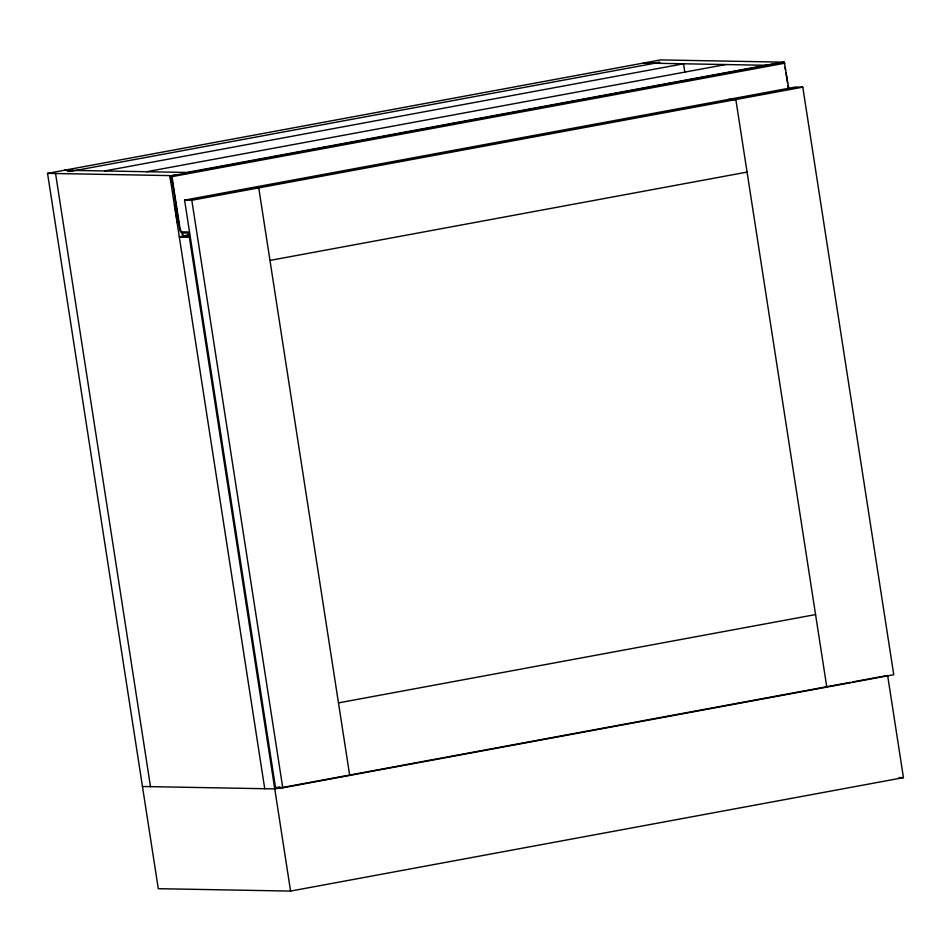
<?xml version="1.0" encoding="UTF-8"?>
<svg xmlns="http://www.w3.org/2000/svg" width="951" height="951" viewBox="0 0 951 951"><rect width="100%" height="100%" fill="white"/><g stroke="black" fill="none" stroke-linecap="round" stroke-linejoin="round"><path stroke-width="1.43" d="M169.896 176.101L784.29 62.16L788.926 89.465M782.768 62.29L784.29 62.16M887.628 675.448L903.45 777.633L290.578 891.087L158.282 888.686L47.55 173.367L660.422 59.913L782.697 62.136L186.788 172.452L64.525 170.229M72.538 170.372L67.355 171.335L70.564 171.394L659.863 62.302L651.471 63.206M104.61 170.954L683.531 63.788L684.851 72.276M146.704 171.715L725.625 64.549M169.884 175.971L175.721 174.889M187.395 172.725L191.781 171.917M272.034 157.058L274.946 156.523M323.102 147.607L326.027 147.06M400.442 133.283L403.367 132.748M451.511 123.832L454.435 123.297M528.851 109.52L531.775 108.973M579.932 100.057L582.844 99.522M616.403 93.305L619.327 92.77M657.26 85.745L660.184 85.21M667.483 83.854L670.396 83.319M744.811 69.542L747.736 68.995M763.784 66.023L772.545 64.406M290.578 891.087L188.702 232.995L188.143 231.973L182.128 231.854A4.149 1.581 79.5 0 1 179.894 227.741L171.988 176.648L784.848 63.194M184.589 200.126L795.571 87.017L802.787 87.147L893.75 674.723L282.756 787.832L275.54 787.701L184.589 200.126L191.805 200.257L802.787 87.147M187.335 237.049L187.169 236.026L188.774 236.05L188.298 232.995L182.687 232.888L183.163 235.955L188.999 234.873M183.555 236.121L179.311 236.906L189.332 237.084M183.163 235.955L188.084 235.456M188.25 236.466L185.326 237.013L185.172 235.991M269.977 260.419L747.07 172.095M338.473 702.884L815.566 614.572M275.54 787.701L279.915 786.893M850.242 682.366L274.756 788.902L142.472 786.501M852.607 681.926L886.213 675.709M643.447 63.051L765.721 65.274M728.621 99.415L735.836 99.546L826.799 687.121M47.55 173.367L169.825 175.59L264.735 788.712M170.776 181.724L170.384 176.624L171.584 176.636L177.278 213.428L176.078 213.404L174.413 205.226M251.528 187.727L258.743 187.858L349.706 775.445M177.1 222.593L176.232 214.427L177.433 214.451L179.656 228.751A4.149 1.581 79.5 0 0 181.891 232.876L182.925 236.965M899.04 777.549L903.45 777.633M171.43 175.614L171.988 176.648M785.11 67.426L785.55 70.255M785.99 73.084L787.523 82.999M787.963 85.828L788.391 88.657M191.805 200.257L282.756 787.832M55.562 173.51L150.484 786.643"/></g></svg>
